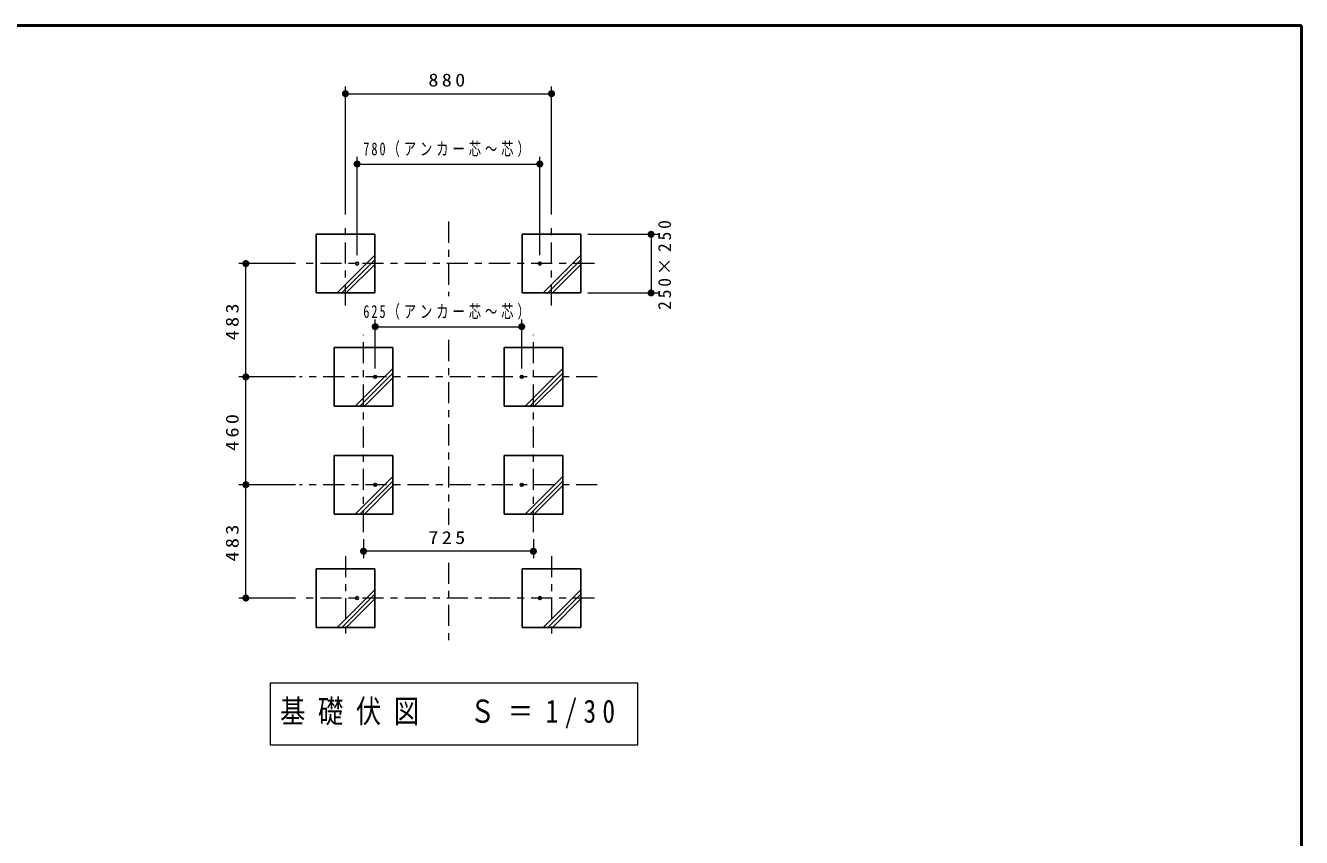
# Model space of a CAD drawing. Units: millimetres on the paper, scale 1:30. Extents: x -365 to 0, y 0 to 257.
# Drawn here: x -181.6 to 0, y 141.5 to 257 of the extents above; entities that cross this region are included whole.
import ezdxf

# ---------------------------------------------------------------- set-up
doc = ezdxf.new("R2010")
doc.units = ezdxf.units.MM
doc.linetypes.add('USER2', pattern=[6, 3, -1, 1, -1])
doc.layers.add('LY_1', color=7, linetype='Continuous', lineweight=25)
doc.layers.add('LY_3', color=7, linetype='Continuous', lineweight=13)
doc.styles.add('ＭＳ ゴシック', font='')
doc.styles.get('ＭＳ ゴシック').set_extended_font_data('MS Gothic')

# ---------------------------------------------------------------- blocks, each defined once
blk = doc.blocks.new('filled_dot')
at = {"color": 0, "linetype": 'Continuous', "lineweight": -2, "const_width": 1.25}
blk.add_lwpolyline([(-0.625, 0, 1), (0.625, 0, 1)], format="xyb", close=True, dxfattribs=at)

msp = doc.modelspace()

# ---------------------------------------------------------------- linework, layer by layer
at = {"layer": 'LY_1', "lineweight": 13}
for p, q in [((-136.057, 230.114), (-136.057, 248.307)), ((-136.057, 247.307), (-106.724, 247.307)), ((-106.724, 230.114), (-106.724, 248.307)), ((-134.39, 224.34), (-134.39, 238.307)), ((-108.39, 224.34), (-108.39, 238.307)), ((-134.39, 237.307), (-108.39, 237.307)), ((-101.557, 227.307), (-91.557, 227.307)), ((-92.557, 227.307), (-92.557, 218.973)), ((-137.248, 218.973), (-131.89, 224.331)), ((-107.915, 218.973), (-102.557, 224.331)), ((-143.156, 223.14), (-151.224, 223.14)), ((-150.224, 207.026), (-150.224, 223.14)), ((-135.928, 218.973), (-131.89, 223.011)), ((-106.595, 218.973), (-102.557, 223.011)), ((-101.557, 218.973), (-91.557, 218.973)), ((-131.81, 208.219), (-131.81, 215.172)), ((-110.97, 208.219), (-110.97, 215.172)), ((-131.81, 214.172), (-110.97, 214.172)), ((-143.156, 207.026), (-151.224, 207.026)), ((-150.224, 191.688), (-150.224, 207.026)), ((-134.668, 202.859), (-129.31, 208.217)), ((-110.495, 202.859), (-105.137, 208.217)), ((-133.348, 202.859), (-129.31, 206.897)), ((-109.175, 202.859), (-105.137, 206.897)), ((-134.668, 187.522), (-129.31, 192.879)), ((-110.495, 187.522), (-105.137, 192.879)), ((-143.156, 191.688), (-151.224, 191.688)), ((-143.156, 191.688), (-151.224, 191.688)), ((-150.224, 175.574), (-150.224, 191.688)), ((-133.348, 187.522), (-129.31, 191.559)), ((-109.175, 187.522), (-105.137, 191.559)), ((-133.477, 183.968), (-133.477, 181.232)), ((-109.304, 183.968), (-109.304, 181.232)), ((-109.304, 182.232), (-133.477, 182.232)), ((-137.248, 171.408), (-131.89, 176.765)), ((-107.915, 171.408), (-102.557, 176.765)), ((-143.156, 175.574), (-151.224, 175.574)), ((-135.928, 171.408), (-131.89, 175.445)), ((-106.595, 171.408), (-102.557, 175.445)), ((-146.759, 163.482), (-146.759, 154.682)), ((-94.459, 163.482), (-146.759, 163.482)), ((-94.459, 154.682), (-94.459, 163.482)), ((-146.759, 154.682), (-94.459, 154.682))]:
    msp.add_line(p, q, dxfattribs=at)
at = {"layer": 'LY_1', "linetype": 'USER2', "lineweight": 13}
for p, q in [((-136.057, 217.166), (-136.057, 229.114)), ((-121.39, 229.114), (-121.39, 218.499)), ((-106.724, 217.166), (-106.724, 229.114)), ((-100.624, 223.14), (-142.156, 223.14)), ((-133.477, 184.968), (-133.477, 213)), ((-109.304, 184.968), (-109.304, 213)), ((-121.39, 212.288), (-121.39, 185.977)), ((-100.208, 207.026), (-142.573, 207.026)), ((-100.208, 191.688), (-142.573, 191.688)), ((-136.057, 181.548), (-136.057, 169.6)), ((-121.39, 180.603), (-121.39, 169.6)), ((-106.724, 181.548), (-106.724, 169.6)), ((-100.624, 175.574), (-142.156, 175.574))]:
    msp.add_line(p, q, dxfattribs=at)
at = {"layer": 'LY_1'}
for p, q in [((-131.89, 227.307), (-140.224, 227.307)), ((-140.224, 227.307), (-140.224, 218.973)), ((-131.89, 218.973), (-131.89, 227.307)), ((-110.89, 227.307), (-110.89, 218.973)), ((-102.557, 227.307), (-110.89, 227.307)), ((-102.557, 218.973), (-102.557, 227.307)), ((-136.588, 218.973), (-131.89, 223.671)), ((-107.255, 218.973), (-102.557, 223.671)), ((-140.224, 218.973), (-131.89, 218.973)), ((-110.89, 218.973), (-102.557, 218.973)), ((-129.31, 211.193), (-137.644, 211.193)), ((-137.644, 211.193), (-137.644, 202.859)), ((-129.31, 202.859), (-129.31, 211.193)), ((-113.47, 211.193), (-113.47, 202.859)), ((-105.137, 211.193), (-113.47, 211.193)), ((-105.137, 202.859), (-105.137, 211.193)), ((-134.008, 202.859), (-129.31, 207.557)), ((-109.835, 202.859), (-105.137, 207.557)), ((-137.644, 202.859), (-129.31, 202.859)), ((-113.47, 202.859), (-105.137, 202.859)), ((-137.644, 187.522), (-137.644, 195.855)), ((-137.644, 195.855), (-129.31, 195.855)), ((-129.31, 195.855), (-129.31, 187.522)), ((-113.47, 195.855), (-105.137, 195.855)), ((-113.47, 187.522), (-113.47, 195.855)), ((-105.137, 195.855), (-105.137, 187.522)), ((-134.008, 187.522), (-129.31, 192.219)), ((-109.835, 187.522), (-105.137, 192.219)), ((-129.31, 187.522), (-137.644, 187.522)), ((-105.137, 187.522), (-113.47, 187.522)), ((-140.224, 179.741), (-131.89, 179.741)), ((-140.224, 171.408), (-140.224, 179.741)), ((-131.89, 179.741), (-131.89, 171.408)), ((-110.89, 171.408), (-110.89, 179.741)), ((-110.89, 179.741), (-102.557, 179.741)), ((-102.557, 179.741), (-102.557, 171.408)), ((-136.588, 171.408), (-131.89, 176.105)), ((-107.255, 171.408), (-102.557, 176.105)), ((-131.89, 171.408), (-140.224, 171.408)), ((-102.557, 171.408), (-110.89, 171.408))]:
    msp.add_line(p, q, dxfattribs=at)
for centre in [(-134.39, 223.14), (-108.39, 223.14), (-131.81, 207.026), (-110.97, 207.026), (-131.81, 191.688), (-110.97, 191.688), (-134.39, 175.574), (-108.39, 175.574)]:
    msp.add_circle(centre, 0.2, dxfattribs=at)
at = {"layer": 'LY_3', "lineweight": 50}
for p, q in [((0, 257), (-365, 257)), ((0, 0), (0, 257))]:
    msp.add_line(p, q, dxfattribs=at)

# ---------------------------------------------------------------- block references
at = {"layer": 'LY_1', "lineweight": 13, "xscale": 0.4, "yscale": 0.4}
for p in [(-136.057, 247.307), (-134.39, 237.307), (-131.81, 214.172), (-133.477, 182.232)]:
    msp.add_blockref('filled_dot', p, dxfattribs=at)
for p, rotation in [((-106.724, 247.307), 180), ((-108.39, 237.307), 180), ((-92.557, 227.307), 270), ((-150.224, 223.14), 270), ((-92.557, 218.973), 90), ((-110.97, 214.172), 180), ((-150.224, 207.026), 90), ((-150.224, 207.026), 270), ((-150.224, 191.688), 90), ((-150.224, 191.688), 270), ((-109.304, 182.232), 180), ((-150.224, 175.574), 90)]:
    msp.add_blockref('filled_dot', p, dxfattribs=dict(at, rotation=rotation))

# ---------------------------------------------------------------- texts
at = {"layer": 'LY_1', "style": 'ＭＳ ゴシック'}
for s, insert, char_height, attachment_point in [('\\T1.33;\\W1.15;880', (-121.39, 248.307), 1.833, 8), ('\\T1.32;\\W0.7;780（アンカー芯～芯）', (-121.39, 238.307), 1.833, 8), ('\\T1.32;\\W0.7;625（アンカー芯～芯）', (-121.39, 215.172), 1.833, 8), ('\\T1.33;\\W1.15;725', (-121.39, 183.232), 1.833, 8), ('\\T1.5;\\W0.8;基礎伏図\u3000Ｓ＝1/30', (-145.359, 159.082), 3.299, 4)]:
    msp.add_mtext(s, dxfattribs=dict(at, insert=insert, char_height=char_height, attachment_point=attachment_point))
at = {"layer": 'LY_1', "char_height": 1.833, "rotation": 90, "style": 'ＭＳ ゴシック'}
for s, insert, attachment_point in [('\\T1.32;250×250', (-91.557, 223.14), 2), ('\\T1.33;\\W1.15;483', (-151.224, 215.083), 8), ('\\T1.33;\\W1.15;460', (-151.224, 199.357), 8), ('\\T1.33;\\W1.15;483', (-151.224, 183.631), 8)]:
    msp.add_mtext(s, dxfattribs=dict(at, insert=insert, attachment_point=attachment_point))

doc.saveas('drawing.dxf')
